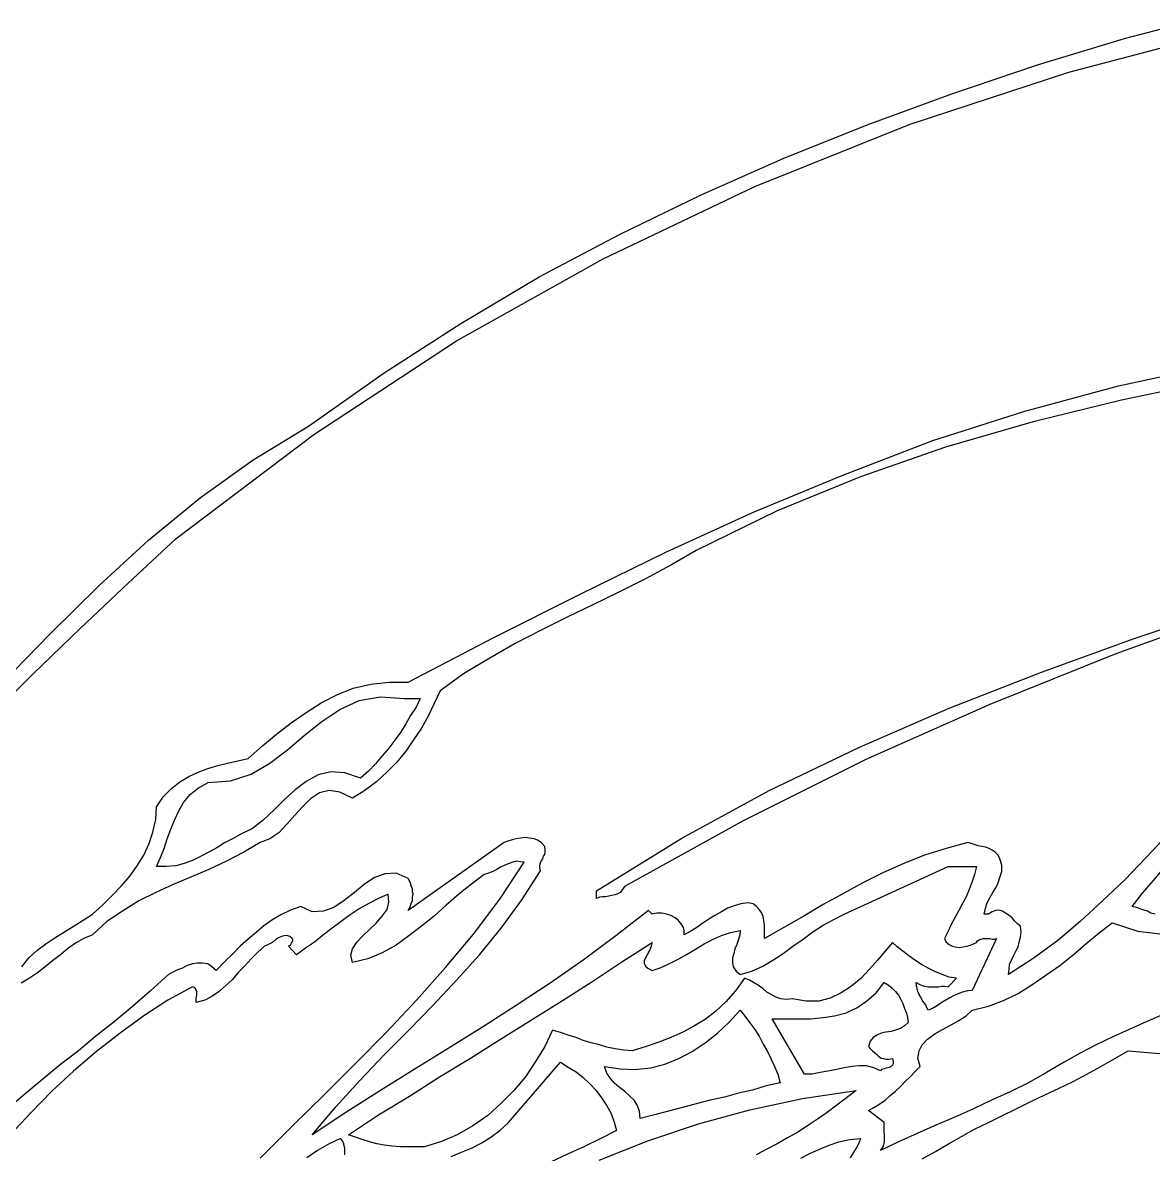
# Model space of a CAD drawing. Extents: x 0.02 to 7.8, y 0.03 to 7.11.
# Drawn here: x 1.135 to 3.008, y 5.093 to 6.966 of the extents above; entities that cross this region are included whole.
import ezdxf

# ---------------------------------------------------------------- set-up
doc = ezdxf.new("R2010")
doc.units = 0
doc.layers.add('1', color=7, linetype='Continuous')

msp = doc.modelspace()

# ---------------------------------------------------------------- linework, layer by layer
for points in [[(1.102, 5.873), (1.181, 5.954), (1.262, 6.034), (1.344, 6.109), (1.43, 6.18), (1.517, 6.242), (1.609, 6.298), (1.734, 6.386), (1.861, 6.468), (1.991, 6.545), (2.124, 6.615), (2.259, 6.681), (2.395, 6.741), (2.534, 6.797), (2.674, 6.848), (2.816, 6.896), (2.96, 6.94), (3.062, 6.966)], [(1.134, 5.403), (1.146, 5.418), (1.159, 5.43), (1.174, 5.441), (1.189, 5.451), (1.205, 5.461), (1.221, 5.471), (1.236, 5.48), (1.251, 5.49), (1.268, 5.505), (1.284, 5.521), (1.299, 5.537), (1.313, 5.553), (1.325, 5.57), (1.336, 5.588), (1.345, 5.607), (1.351, 5.626), (1.356, 5.647), (1.357, 5.668), (1.369, 5.685), (1.382, 5.698), (1.396, 5.709), (1.411, 5.718), (1.426, 5.725), (1.442, 5.731), (1.459, 5.736), (1.475, 5.74), (1.492, 5.744), (1.509, 5.748), (1.533, 5.769), (1.556, 5.788), (1.58, 5.807), (1.605, 5.824), (1.63, 5.84), (1.656, 5.853), (1.683, 5.864), (1.712, 5.871), (1.742, 5.874), (1.774, 5.874), (1.916, 5.948), (2.059, 6.02), (2.202, 6.09), (2.347, 6.156), (2.494, 6.217), (2.643, 6.274), (2.795, 6.323), (2.95, 6.365), (3.109, 6.399)], [(3.103, 6.372), (2.955, 6.341), (2.809, 6.305), (2.664, 6.263), (2.523, 6.214), (2.385, 6.158), (2.251, 6.092), (2.209, 6.068), (2.167, 6.045), (2.124, 6.024), (2.08, 6.002), (2.037, 5.982), (1.994, 5.96), (1.951, 5.938), (1.909, 5.914), (1.867, 5.889), (1.827, 5.86), (1.817, 5.839), (1.807, 5.818), (1.796, 5.798), (1.783, 5.779), (1.77, 5.76), (1.755, 5.742), (1.739, 5.726), (1.722, 5.71), (1.702, 5.695), (1.682, 5.682), (1.661, 5.692), (1.643, 5.695), (1.627, 5.691), (1.612, 5.681), (1.599, 5.668), (1.586, 5.654), (1.573, 5.639), (1.56, 5.625), (1.545, 5.615), (1.529, 5.609), (1.502, 5.593), (1.473, 5.578), (1.444, 5.564), (1.415, 5.552), (1.385, 5.539), (1.356, 5.526), (1.328, 5.512), (1.301, 5.495), (1.275, 5.478), (1.251, 5.456), (1.237, 5.45), (1.223, 5.442), (1.21, 5.433), (1.198, 5.423), (1.185, 5.413), (1.173, 5.403), (1.16, 5.393), (1.147, 5.384), (1.133, 5.376)], [(3.158, 5.997), (2.946, 5.921), (2.737, 5.837), (2.532, 5.746), (2.33, 5.645), (2.132, 5.536), (2.129, 5.531), (2.125, 5.526), (2.121, 5.524), (2.116, 5.522), (2.111, 5.521), (2.106, 5.52), (2.1, 5.519), (2.096, 5.519), (2.091, 5.518), (2.086, 5.516), (2.086, 5.529), (2.227, 5.616), (2.372, 5.695), (2.52, 5.766), (2.67, 5.831), (2.823, 5.891), (2.978, 5.947), (3.133, 5.999)], [(1.529, 5.086), (1.582, 5.139), (1.635, 5.191), (1.687, 5.243), (1.738, 5.295), (1.788, 5.348), (1.836, 5.402), (1.882, 5.457), (1.926, 5.515), (1.966, 5.576), (1.96, 5.577), (1.954, 5.578), (1.947, 5.576), (1.941, 5.574), (1.934, 5.571), (1.927, 5.568), (1.921, 5.564), (1.914, 5.561), (1.907, 5.558), (1.9, 5.556), (1.879, 5.54), (1.858, 5.523), (1.837, 5.505), (1.817, 5.487), (1.796, 5.47), (1.775, 5.454), (1.754, 5.439), (1.731, 5.426), (1.707, 5.416), (1.682, 5.41), (1.679, 5.422), (1.682, 5.433), (1.689, 5.444), (1.699, 5.454), (1.71, 5.465), (1.721, 5.475), (1.731, 5.487), (1.739, 5.498), (1.742, 5.51), (1.741, 5.523), (1.725, 5.516), (1.709, 5.508), (1.693, 5.499), (1.678, 5.489), (1.663, 5.478), (1.648, 5.467), (1.634, 5.456), (1.619, 5.444), (1.604, 5.434), (1.589, 5.423), (1.576, 5.437), (1.577, 5.438), (1.579, 5.439), (1.58, 5.441), (1.581, 5.442), (1.582, 5.444), (1.583, 5.446), (1.583, 5.448), (1.582, 5.45), (1.578, 5.453), (1.573, 5.455), (1.568, 5.454), (1.564, 5.453), (1.559, 5.451), (1.555, 5.448), (1.55, 5.444), (1.545, 5.441), (1.54, 5.439), (1.536, 5.437), (1.525, 5.427), (1.514, 5.416), (1.504, 5.405), (1.493, 5.394), (1.483, 5.382), (1.472, 5.372), (1.461, 5.362), (1.449, 5.354), (1.437, 5.348), (1.423, 5.344), (1.423, 5.347), (1.423, 5.35), (1.423, 5.353), (1.424, 5.355), (1.424, 5.359), (1.424, 5.362), (1.423, 5.364), (1.422, 5.367), (1.42, 5.369), (1.417, 5.37), (1.376, 5.348), (1.336, 5.322), (1.297, 5.293), (1.258, 5.263), (1.22, 5.23), (1.184, 5.197), (1.149, 5.161), (1.115, 5.125)], [(1.669, 5.092), (1.669, 5.097), (1.669, 5.102), (1.668, 5.107), (1.667, 5.111), (1.665, 5.115), (1.662, 5.119), (1.643, 5.11), (1.624, 5.099), (1.606, 5.087)]]:
    msp.add_lwpolyline(points)
at = {"layer": '1'}
for points in [[(1.076, 5.812), (1.153, 5.888), (1.231, 5.963), (1.31, 6.038), (1.39, 6.112), (1.618, 6.284), (1.854, 6.439), (2.097, 6.575), (2.348, 6.695), (2.605, 6.798), (2.868, 6.884), (3.139, 6.955)], [(1.794, 5.847), (1.787, 5.833), (1.778, 5.819), (1.77, 5.805), (1.761, 5.791), (1.752, 5.778), (1.742, 5.765), (1.731, 5.752), (1.72, 5.739), (1.708, 5.727), (1.695, 5.715), (1.669, 5.724), (1.646, 5.726), (1.625, 5.721), (1.605, 5.71), (1.587, 5.696), (1.569, 5.68), (1.552, 5.663), (1.534, 5.646), (1.516, 5.632), (1.496, 5.622), (1.483, 5.615), (1.47, 5.608), (1.457, 5.6), (1.444, 5.593), (1.431, 5.586), (1.417, 5.579), (1.403, 5.574), (1.389, 5.57), (1.373, 5.569), (1.357, 5.569), (1.364, 5.584), (1.37, 5.599), (1.375, 5.615), (1.381, 5.631), (1.387, 5.646), (1.394, 5.661), (1.402, 5.675), (1.413, 5.688), (1.427, 5.699), (1.443, 5.708), (1.48, 5.711), (1.514, 5.722), (1.545, 5.74), (1.574, 5.762), (1.602, 5.786), (1.631, 5.809), (1.661, 5.829), (1.693, 5.844), (1.728, 5.85), (1.768, 5.847), (1.794, 5.847)], [(3.031, 5.621), (2.996, 5.584), (2.961, 5.547), (2.924, 5.512), (2.887, 5.478), (2.849, 5.446), (2.809, 5.417), (2.768, 5.39), (2.769, 5.399), (2.77, 5.407), (2.773, 5.414), (2.777, 5.422), (2.78, 5.429), (2.784, 5.436), (2.786, 5.444), (2.788, 5.452), (2.789, 5.461), (2.788, 5.47), (2.783, 5.474), (2.778, 5.479), (2.774, 5.484), (2.769, 5.488), (2.763, 5.492), (2.758, 5.495), (2.752, 5.497), (2.747, 5.496), (2.741, 5.494), (2.735, 5.49), (2.728, 5.49), (2.73, 5.5), (2.733, 5.509), (2.737, 5.517), (2.742, 5.526), (2.747, 5.534), (2.751, 5.542), (2.754, 5.551), (2.757, 5.561), (2.757, 5.571), (2.754, 5.582), (2.751, 5.588), (2.746, 5.593), (2.741, 5.596), (2.736, 5.599), (2.73, 5.601), (2.724, 5.602), (2.718, 5.603), (2.713, 5.605), (2.707, 5.607), (2.701, 5.609), (2.665, 5.599), (2.629, 5.588), (2.595, 5.574), (2.561, 5.559), (2.527, 5.542), (2.494, 5.524), (2.461, 5.506), (2.429, 5.487), (2.396, 5.468), (2.364, 5.45), (2.364, 5.457), (2.364, 5.465), (2.364, 5.472), (2.363, 5.479), (2.362, 5.486), (2.359, 5.493), (2.355, 5.498), (2.351, 5.503), (2.345, 5.507), (2.337, 5.509), (2.325, 5.507), (2.314, 5.504), (2.303, 5.5), (2.293, 5.494), (2.282, 5.488), (2.272, 5.482), (2.262, 5.475), (2.252, 5.468), (2.242, 5.462), (2.231, 5.456), (2.231, 5.463), (2.23, 5.468), (2.226, 5.474), (2.221, 5.48), (2.216, 5.484), (2.209, 5.488), (2.202, 5.49), (2.194, 5.492), (2.186, 5.492), (2.178, 5.49), (2.172, 5.496), (2.118, 5.454), (2.064, 5.414), (2.009, 5.376), (1.953, 5.339), (1.897, 5.303), (1.84, 5.268), (1.784, 5.233), (1.728, 5.198), (1.671, 5.162), (1.615, 5.125), (1.654, 5.171), (1.694, 5.215), (1.734, 5.257), (1.775, 5.298), (1.815, 5.339), (1.854, 5.381), (1.892, 5.423), (1.928, 5.467), (1.962, 5.514), (1.993, 5.562), (1.992, 5.567), (1.992, 5.571), (1.993, 5.575), (1.995, 5.579), (1.997, 5.582), (1.998, 5.586), (2, 5.589), (2.001, 5.593), (2.001, 5.597), (2, 5.602), (1.995, 5.608), (1.989, 5.612), (1.983, 5.615), (1.975, 5.616), (1.968, 5.617), (1.96, 5.616), (1.953, 5.615), (1.946, 5.613), (1.939, 5.611), (1.933, 5.609), (1.774, 5.496), (1.777, 5.502), (1.779, 5.508), (1.781, 5.513), (1.781, 5.518), (1.782, 5.523), (1.781, 5.527), (1.781, 5.532), (1.779, 5.537), (1.777, 5.543), (1.774, 5.549), (1.754, 5.558), (1.736, 5.557), (1.718, 5.551), (1.701, 5.539), (1.685, 5.526), (1.668, 5.513), (1.651, 5.501), (1.634, 5.495), (1.615, 5.494), (1.596, 5.503), (1.579, 5.497), (1.563, 5.489), (1.548, 5.48), (1.535, 5.471), (1.522, 5.46), (1.509, 5.449), (1.496, 5.437), (1.483, 5.424), (1.47, 5.411), (1.456, 5.397), (1.449, 5.403), (1.442, 5.408), (1.433, 5.409), (1.425, 5.409), (1.417, 5.408), (1.408, 5.405), (1.4, 5.401), (1.392, 5.398), (1.384, 5.394), (1.377, 5.39), (1.347, 5.363), (1.317, 5.337), (1.287, 5.312), (1.257, 5.288), (1.228, 5.264), (1.198, 5.241), (1.169, 5.217), (1.139, 5.192), (1.109, 5.166)], [(2.715, 5.569), (2.712, 5.556), (2.708, 5.544), (2.703, 5.531), (2.698, 5.519), (2.692, 5.508), (2.686, 5.496), (2.68, 5.485), (2.673, 5.473), (2.668, 5.462), (2.662, 5.45), (2.665, 5.444), (2.67, 5.44), (2.675, 5.437), (2.68, 5.436), (2.687, 5.435), (2.693, 5.436), (2.699, 5.437), (2.705, 5.439), (2.71, 5.441), (2.715, 5.443), (2.717, 5.446), (2.72, 5.448), (2.723, 5.449), (2.726, 5.45), (2.73, 5.45), (2.733, 5.45), (2.737, 5.45), (2.741, 5.449), (2.745, 5.449), (2.748, 5.45), (2.708, 5.364), (2.7, 5.363), (2.692, 5.361), (2.685, 5.358), (2.677, 5.355), (2.67, 5.351), (2.663, 5.347), (2.656, 5.343), (2.649, 5.338), (2.642, 5.334), (2.635, 5.331), (2.633, 5.335), (2.631, 5.34), (2.628, 5.344), (2.625, 5.348), (2.623, 5.353), (2.62, 5.357), (2.618, 5.362), (2.617, 5.367), (2.616, 5.372), (2.615, 5.377), (2.62, 5.374), (2.625, 5.372), (2.629, 5.371), (2.635, 5.37), (2.64, 5.37), (2.646, 5.37), (2.652, 5.37), (2.657, 5.371), (2.663, 5.371), (2.668, 5.37), (2.682, 5.384), (2.67, 5.386), (2.658, 5.39), (2.646, 5.395), (2.635, 5.401), (2.624, 5.407), (2.613, 5.414), (2.603, 5.421), (2.593, 5.429), (2.584, 5.436), (2.576, 5.443), (2.564, 5.429), (2.551, 5.414), (2.538, 5.399), (2.524, 5.384), (2.508, 5.371), (2.491, 5.36), (2.473, 5.351), (2.454, 5.346), (2.433, 5.346), (2.41, 5.35), (2.4, 5.349), (2.391, 5.35), (2.383, 5.353), (2.375, 5.357), (2.368, 5.361), (2.361, 5.367), (2.354, 5.372), (2.346, 5.377), (2.339, 5.381), (2.331, 5.384), (2.316, 5.363), (2.3, 5.345), (2.283, 5.329), (2.266, 5.316), (2.248, 5.305), (2.229, 5.295), (2.209, 5.286), (2.189, 5.278), (2.168, 5.271), (2.145, 5.264), (2.131, 5.265), (2.117, 5.267), (2.103, 5.27), (2.091, 5.274), (2.077, 5.277), (2.064, 5.281), (2.052, 5.286), (2.039, 5.29), (2.026, 5.294), (2.013, 5.298), (2, 5.271), (1.985, 5.246), (1.968, 5.221), (1.949, 5.198), (1.928, 5.177), (1.906, 5.157), (1.881, 5.14), (1.855, 5.125), (1.829, 5.114), (1.801, 5.105), (1.787, 5.105), (1.774, 5.105), (1.761, 5.105), (1.747, 5.106), (1.735, 5.108), (1.722, 5.11), (1.71, 5.113), (1.698, 5.117), (1.687, 5.121), (1.675, 5.125), (1.725, 5.158), (1.776, 5.189), (1.826, 5.221), (1.877, 5.252), (1.927, 5.283), (1.978, 5.315), (2.028, 5.346), (2.078, 5.378), (2.128, 5.411), (2.178, 5.443), (2.177, 5.439), (2.175, 5.434), (2.173, 5.429), (2.17, 5.423), (2.167, 5.418), (2.165, 5.413), (2.165, 5.409), (2.167, 5.404), (2.171, 5.401), (2.178, 5.397), (2.193, 5.402), (2.208, 5.409), (2.222, 5.416), (2.236, 5.424), (2.25, 5.432), (2.264, 5.441), (2.278, 5.448), (2.293, 5.455), (2.308, 5.46), (2.324, 5.463), (2.323, 5.456), (2.321, 5.448), (2.318, 5.44), (2.315, 5.433), (2.313, 5.425), (2.311, 5.418), (2.311, 5.41), (2.312, 5.403), (2.317, 5.396), (2.324, 5.39), (2.343, 5.396), (2.361, 5.404), (2.378, 5.414), (2.395, 5.425), (2.411, 5.437), (2.428, 5.449), (2.444, 5.461), (2.461, 5.472), (2.478, 5.481), (2.496, 5.49), (2.668, 5.569), (2.715, 5.569)], [(3.011, 5.49), (3.004, 5.492), (2.998, 5.495), (2.992, 5.497), (2.986, 5.499), (2.98, 5.501), (2.973, 5.503), (2.99, 5.525), (3.008, 5.546), (3.026, 5.567)], [(3.024, 5.324), (2.996, 5.312), (2.968, 5.299), (2.941, 5.287), (2.913, 5.274), (2.887, 5.26), (2.86, 5.245), (2.831, 5.228), (2.801, 5.211), (2.771, 5.196), (2.74, 5.182), (2.71, 5.168), (2.679, 5.154), (2.648, 5.141), (2.617, 5.127), (2.586, 5.113), (2.556, 5.099), (2.559, 5.103), (2.561, 5.106), (2.562, 5.111), (2.563, 5.115), (2.563, 5.12), (2.563, 5.125), (2.562, 5.131), (2.562, 5.136), (2.562, 5.141), (2.562, 5.145), (2.536, 5.165), (2.545, 5.17), (2.555, 5.176), (2.564, 5.182), (2.572, 5.19), (2.581, 5.197), (2.589, 5.205), (2.597, 5.213), (2.605, 5.221), (2.614, 5.23), (2.622, 5.238), (2.618, 5.252), (2.62, 5.264), (2.625, 5.274), (2.634, 5.283), (2.646, 5.292), (2.659, 5.299), (2.673, 5.307), (2.686, 5.314), (2.698, 5.322), (2.708, 5.331), (2.735, 5.338), (2.76, 5.347), (2.784, 5.359), (2.807, 5.373), (2.83, 5.389), (2.853, 5.405), (2.875, 5.423), (2.896, 5.441), (2.918, 5.459), (2.94, 5.476), (2.982, 5.462), (3.023, 5.457)], [(2.602, 5.311), (2.596, 5.305), (2.589, 5.301), (2.581, 5.298), (2.574, 5.296), (2.565, 5.295), (2.557, 5.293), (2.55, 5.29), (2.544, 5.286), (2.539, 5.28), (2.536, 5.271), (2.539, 5.268), (2.543, 5.264), (2.546, 5.261), (2.55, 5.258), (2.553, 5.255), (2.557, 5.252), (2.561, 5.251), (2.565, 5.25), (2.57, 5.25), (2.576, 5.251), (2.577, 5.246), (2.577, 5.243), (2.576, 5.24), (2.574, 5.238), (2.572, 5.237), (2.568, 5.236), (2.565, 5.235), (2.562, 5.234), (2.558, 5.233), (2.556, 5.231), (2.545, 5.236), (2.533, 5.239), (2.521, 5.239), (2.509, 5.238), (2.496, 5.236), (2.483, 5.233), (2.469, 5.23), (2.456, 5.228), (2.443, 5.225), (2.43, 5.225), (2.377, 5.317), (2.398, 5.317), (2.419, 5.317), (2.44, 5.317), (2.461, 5.319), (2.48, 5.322), (2.499, 5.327), (2.517, 5.335), (2.533, 5.346), (2.549, 5.36), (2.562, 5.377), (2.569, 5.373), (2.575, 5.368), (2.581, 5.362), (2.586, 5.356), (2.59, 5.349), (2.593, 5.342), (2.596, 5.334), (2.599, 5.326), (2.601, 5.319), (2.602, 5.311)], [(2.39, 5.211), (2.367, 5.206), (2.344, 5.199), (2.321, 5.194), (2.298, 5.187), (2.274, 5.182), (2.251, 5.176), (2.228, 5.17), (2.205, 5.164), (2.182, 5.158), (2.158, 5.152), (2.157, 5.164), (2.153, 5.174), (2.148, 5.182), (2.141, 5.189), (2.132, 5.197), (2.124, 5.203), (2.116, 5.21), (2.109, 5.218), (2.103, 5.227), (2.099, 5.238), (2.125, 5.234), (2.15, 5.233), (2.175, 5.236), (2.199, 5.242), (2.222, 5.251), (2.244, 5.263), (2.266, 5.277), (2.286, 5.293), (2.305, 5.311), (2.324, 5.331), (2.332, 5.321), (2.34, 5.31), (2.348, 5.299), (2.355, 5.288), (2.362, 5.275), (2.369, 5.263), (2.375, 5.25), (2.381, 5.237), (2.386, 5.225), (2.39, 5.211)], [(2.625, 5.085), (2.647, 5.097), (2.669, 5.11), (2.69, 5.122), (2.712, 5.134), (2.735, 5.145), (2.758, 5.157), (2.781, 5.168), (2.805, 5.18), (2.828, 5.191), (2.852, 5.202), (2.875, 5.213), (2.898, 5.225), (2.921, 5.238), (2.944, 5.251), (2.966, 5.264), (3.083, 5.254)], [(1.845, 5.089), (1.862, 5.096), (1.879, 5.103), (1.895, 5.111), (1.911, 5.121), (1.926, 5.132), (1.94, 5.145), (2.026, 5.245), (2.039, 5.237), (2.052, 5.229), (2.064, 5.22), (2.075, 5.209), (2.085, 5.198), (2.094, 5.186), (2.103, 5.173), (2.11, 5.16), (2.115, 5.146), (2.119, 5.132)], [(2.09, 5.083), (2.171, 5.115), (2.255, 5.143), (2.34, 5.166), (2.427, 5.185), (2.516, 5.198), (2.5, 5.186), (2.484, 5.174), (2.468, 5.162), (2.452, 5.151), (2.435, 5.14), (2.419, 5.129), (2.402, 5.12), (2.385, 5.11), (2.368, 5.101), (2.35, 5.092)], [(2.119, 5.132), (2.092, 5.118), (2.065, 5.105), (2.038, 5.093), (2.011, 5.08)], [(2.424, 5.086), (2.439, 5.094), (2.455, 5.101), (2.471, 5.108), (2.487, 5.113), (2.505, 5.117), (2.523, 5.119), (2.52, 5.111), (2.516, 5.103), (2.511, 5.095), (2.506, 5.087)]]:
    msp.add_lwpolyline(points, dxfattribs=at)

doc.saveas('drawing.dxf')
